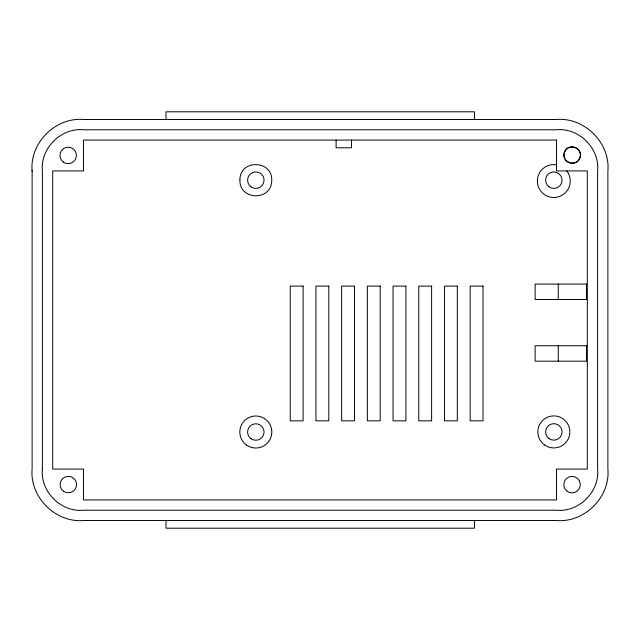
<?xml version="1.0" encoding="UTF-8"?>
<svg xmlns="http://www.w3.org/2000/svg" width="640" height="640" viewBox="0 0 640 640"><rect width="100%" height="100%" fill="white"/><g stroke="black" fill="none" stroke-linecap="round" stroke-linejoin="round"><path stroke-width="0.96" d="M32.12 171.144C29.496 143.008 55.616 116.888 83.752 119.512L556.248 119.512C584.384 116.888 610.504 143.008 607.88 171.144L607.88 468.856C610.504 496.992 584.384 523.112 556.248 520.488L83.752 520.488C55.616 523.112 29.496 496.992 32.12 468.856L32.12 170.192M558.256 284.072L558.256 299.496M558.256 345.76L558.256 361.184M474.448 119.512L474.448 111.8L166.008 111.8L166.008 119.512M474.448 520.488L474.448 528.2L166.008 528.2L166.008 520.488M351.544 140.072L351.544 147.784L336.128 147.784L336.128 140.072M566.76 170.92A16.448 16.448 0 0 1 560.008 196.272A16.448 16.448 0 0 1 537.448 182.872A16.448 16.448 0 0 1 556.472 164.808M42.4 468.968C40.032 491.544 61.064 512.576 83.64 510.208L556.36 510.208C578.936 512.576 599.968 491.544 597.6 468.968L597.6 171.032C599.968 148.456 578.936 127.424 556.36 129.792L83.64 129.792C61.064 127.424 40.032 148.456 42.4 171.032L42.4 468.968M239.936 179.64C238.696 200.384 271.544 201.496 271.72 180.72C272.952 159.984 240.104 158.872 239.936 179.64M564.488 152.168C560.392 161.912 576.536 167.992 579.88 157.96C583.976 148.208 567.832 142.136 564.488 152.168M556.472 140.072L83.528 140.072L83.528 170.92L52.68 170.92L52.68 469.08L83.528 469.08L83.528 499.928L556.472 499.928L556.472 469.08L587.32 469.08L587.32 170.92L556.472 170.92L556.472 140.072M586.536 284.072L535.128 284.072L535.128 299.496L586.536 299.496L586.536 284.072M303.096 286.104L290.24 286.104L290.24 420.84L303.096 420.84L303.096 286.104M328.8 286.104L315.944 286.104L315.944 420.84L328.8 420.84L328.8 286.104M354.504 286.104L341.648 286.104L341.648 420.84L354.504 420.84L354.504 286.104M380.208 286.104L367.352 286.104L367.352 420.84L380.208 420.84L380.208 286.104M405.912 286.104L393.056 286.104L393.056 420.84L405.912 420.84L405.912 286.104M431.616 286.104L418.76 286.104L418.76 420.84L431.616 420.84L431.616 286.104M457.32 286.104L444.464 286.104L444.464 420.84L457.32 420.84L457.32 286.104M483.016 286.104L470.168 286.104L470.168 420.84L483.016 420.84L483.016 286.104M586.536 345.76L535.128 345.76L535.128 361.184L586.536 361.184L586.536 345.76M246.504 445.024A16 16 0 0 0 271.752 433.576A16 16 0 0 0 249.216 417.44A16 16 0 0 0 246.504 445.024M63.56 491.248A8.224 8.224 0 0 0 76.536 485.368A8.224 8.224 0 0 0 64.96 477.072A8.224 8.224 0 0 0 63.56 491.248M251.032 438.704A8.224 8.224 0 0 0 264.008 432.816A8.224 8.224 0 0 0 252.432 424.52A8.224 8.224 0 0 0 251.032 438.704M567.256 491.328A8.224 8.224 0 0 0 580.232 485.448A8.224 8.224 0 0 0 568.648 477.152A8.224 8.224 0 0 0 567.256 491.328M251.032 186.872A8.224 8.224 0 0 0 264.008 180.984A8.224 8.224 0 0 0 252.432 172.688A8.224 8.224 0 0 0 251.032 186.872M549.048 438.6A8.224 8.224 0 0 0 562.024 432.72A8.224 8.224 0 0 0 550.44 424.424A8.224 8.224 0 0 0 549.048 438.6M567.392 161.752A8.224 8.224 0 0 0 580.368 155.864A8.224 8.224 0 0 0 568.784 147.568A8.224 8.224 0 0 0 567.392 161.752M63.392 162.104A8.224 8.224 0 0 0 76.368 156.224A8.224 8.224 0 0 0 64.784 147.928A8.224 8.224 0 0 0 63.392 162.104M549.048 186.872A8.224 8.224 0 0 0 562.024 180.984A8.224 8.224 0 0 0 550.44 172.688A8.224 8.224 0 0 0 549.048 186.872M544.52 444.928A16 16 0 0 0 569.76 433.48A16 16 0 0 0 547.224 417.336A16 16 0 0 0 544.52 444.928"/></g></svg>
